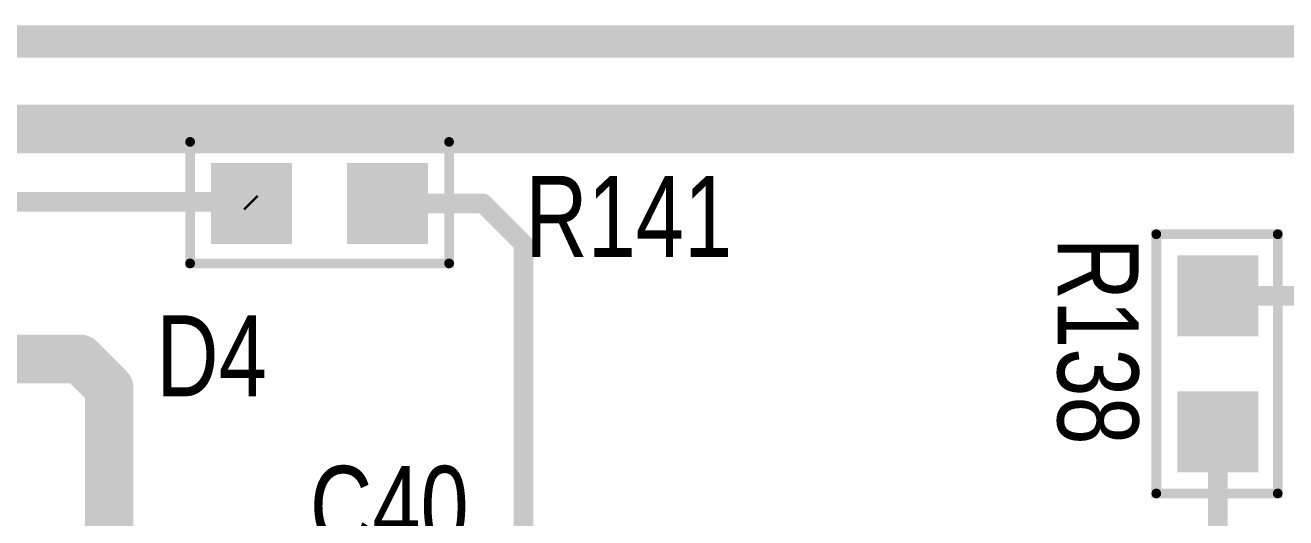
# Model space of a CAD drawing. Extents: x 0 to 8.76, y 0.02 to 4.83.
# Drawn here: x 2.497 to 3.276, y 2.865 to 3.169 of the extents above; entities that cross this region are included whole.
import ezdxf

# ---------------------------------------------------------------- set-up
doc = ezdxf.new("R2010")
doc.units = 0

msp = doc.modelspace()

# ---------------------------------------------------------------- linework, layer by layer
at = {"layer": 'SMT'}
for points in [[(2.612, 3.034), (2.662, 3.034), (2.612, 3.084), (2.662, 3.084)], [(2.696, 3.034), (2.746, 3.034), (2.696, 3.084), (2.746, 3.084)], [(3.209, 2.977), (3.259, 2.977), (3.209, 3.027), (3.259, 3.027)], [(3.209, 2.893), (3.259, 2.893), (3.209, 2.943), (3.259, 2.943)], [(2.534, 2.856), (2.564, 2.856), (2.534, 2.916), (2.564, 2.916)]]:
    msp.add_solid(points, dxfattribs=at)
at = {"layer": 'SPT'}
for points in [[(2.612, 3.034), (2.662, 3.034), (2.612, 3.084), (2.662, 3.084)], [(2.696, 3.034), (2.746, 3.034), (2.696, 3.084), (2.746, 3.084)], [(3.209, 2.977), (3.259, 2.977), (3.209, 3.027), (3.259, 3.027)], [(3.209, 2.893), (3.259, 2.893), (3.209, 2.943), (3.259, 2.943)], [(2.534, 2.856), (2.564, 2.856), (2.534, 2.916), (2.564, 2.916)]]:
    msp.add_solid(points, dxfattribs=at)
at = {"layer": 'SST', "const_width": 0.006}
for points in [[(2.599, 3.097), (2.759, 3.097), (2.759, 3.097), (2.759, 3.022), (2.599, 3.022), (2.599, 3.097)], [(3.196, 2.88), (3.196, 3.04), (3.196, 3.04), (3.271, 3.04), (3.271, 2.88), (3.196, 2.88)]]:
    msp.add_lwpolyline(points, close=True, dxfattribs=at)
at = {"layer": 'SST', "const_width": 0.003}
for points in [[(2.5975, 3.097, 1), (2.6005, 3.097, 1)], [(2.5975, 3.097, 1), (2.6005, 3.097, 1)], [(2.7575, 3.097, 1), (2.7605, 3.097, 1)], [(2.7575, 3.097, 1), (2.7605, 3.097, 1)], [(3.1945, 3.04, 1), (3.1975, 3.04, 1)], [(3.1945, 3.04, 1), (3.1975, 3.04, 1)], [(3.2695, 3.04, 1), (3.2725, 3.04, 1)], [(2.5975, 3.022, 1), (2.6005, 3.022, 1)], [(2.7575, 3.022, 1), (2.7605, 3.022, 1)], [(3.1945, 2.88, 1), (3.1975, 2.88, 1)], [(3.1945, 2.88, 1), (3.1975, 2.88, 1)], [(3.2695, 2.88, 1), (3.2725, 2.88, 1)]]:
    msp.add_lwpolyline(points, format="xyb", close=True, dxfattribs=at)
at = {"layer": 'TOP'}
for points, const_width in [([(2.116, 3.159), (3.5, 3.159)], 0.02), ([(3.41, 3.105), (1.941, 3.105)], 0.03), ([(2.636, 3.06), (1.596, 3.06)], 0.012), ([(2.637, 3.059), (2.636, 3.06)], 0.012), ([(2.78, 3.059), (2.721, 3.059)], 0.012), ([(2.805, 3.034), (2.78, 3.059)], 0.012), ([(2.805, 2.849), (2.805, 3.034)], 0.012), ([(3.234, 3.002), (3.342, 3.002)], 0.012), ([(2.435, 2.963), (2.531, 2.963)], 0.03), ([(2.531, 2.963), (2.435, 2.963)], 0.03), ([(2.531, 2.963), (2.549, 2.945)], 0.03), ([(2.549, 2.945), (2.531, 2.963)], 0.03), ([(2.549, 2.945), (2.549, 2.886)], 0.03), ([(2.549, 2.886), (2.549, 2.945)], 0.03), ([(3.234, 2.82), (3.234, 2.918)], 0.012)]:
    msp.add_lwpolyline(points, dxfattribs=dict(at, const_width=const_width))
for points, const_width in [([(2.633, 3.06, 1), (2.639, 3.06, 1)], 0.006), ([(2.633, 3.06, 1), (2.639, 3.06, 1)], 0.006), ([(2.634, 3.059, 1), (2.64, 3.059, 1)], 0.006), ([(2.718, 3.059, 1), (2.724, 3.059, 1)], 0.006), ([(2.777, 3.059, 1), (2.783, 3.059, 1)], 0.006), ([(2.777, 3.059, 1), (2.783, 3.059, 1)], 0.006), ([(2.802, 3.034, 1), (2.808, 3.034, 1)], 0.006), ([(2.802, 3.034, 1), (2.808, 3.034, 1)], 0.006), ([(3.231, 3.002, 1), (3.237, 3.002, 1)], 0.006), ([(2.5235, 2.963, 1), (2.5385, 2.963, 1)], 0.015), ([(2.5235, 2.963, 1), (2.5385, 2.963, 1)], 0.015), ([(2.5235, 2.963, 1), (2.5385, 2.963, 1)], 0.015), ([(2.5235, 2.963, 1), (2.5385, 2.963, 1)], 0.015), ([(2.5415, 2.945, 1), (2.5565, 2.945, 1)], 0.015), ([(2.5415, 2.945, 1), (2.5565, 2.945, 1)], 0.015), ([(2.5415, 2.945, 1), (2.5565, 2.945, 1)], 0.015), ([(2.5415, 2.945, 1), (2.5565, 2.945, 1)], 0.015), ([(3.231, 2.918, 1), (3.237, 2.918, 1)], 0.006), ([(2.5415, 2.886, 1), (2.5565, 2.886, 1)], 0.015), ([(2.5415, 2.886, 1), (2.5565, 2.886, 1)], 0.015)]:
    msp.add_lwpolyline(points, format="xyb", close=True, dxfattribs=dict(at, const_width=const_width))
for points in [[(2.612, 3.034), (2.662, 3.034), (2.612, 3.084), (2.662, 3.084)], [(2.696, 3.034), (2.746, 3.034), (2.696, 3.084), (2.746, 3.084)], [(3.209, 2.977), (3.259, 2.977), (3.209, 3.027), (3.259, 3.027)], [(3.209, 2.893), (3.259, 2.893), (3.209, 2.943), (3.259, 2.943)], [(2.534, 2.856), (2.564, 2.856), (2.534, 2.916), (2.564, 2.916)]]:
    msp.add_solid(points, dxfattribs=at)

# ---------------------------------------------------------------- texts
at = {"layer": 'SST', "width": 0.8}
for s, rotation, p in [('R141', 360, (2.806, 3.026)), ('R138', 270, (3.135, 3.038)), ('D4', 360, (2.578, 2.94)), ('C40', 360, (2.673, 2.847))]:
    msp.add_text(s, height=0.05, rotation=rotation, dxfattribs=at).set_placement(p)

doc.saveas('drawing.dxf')
